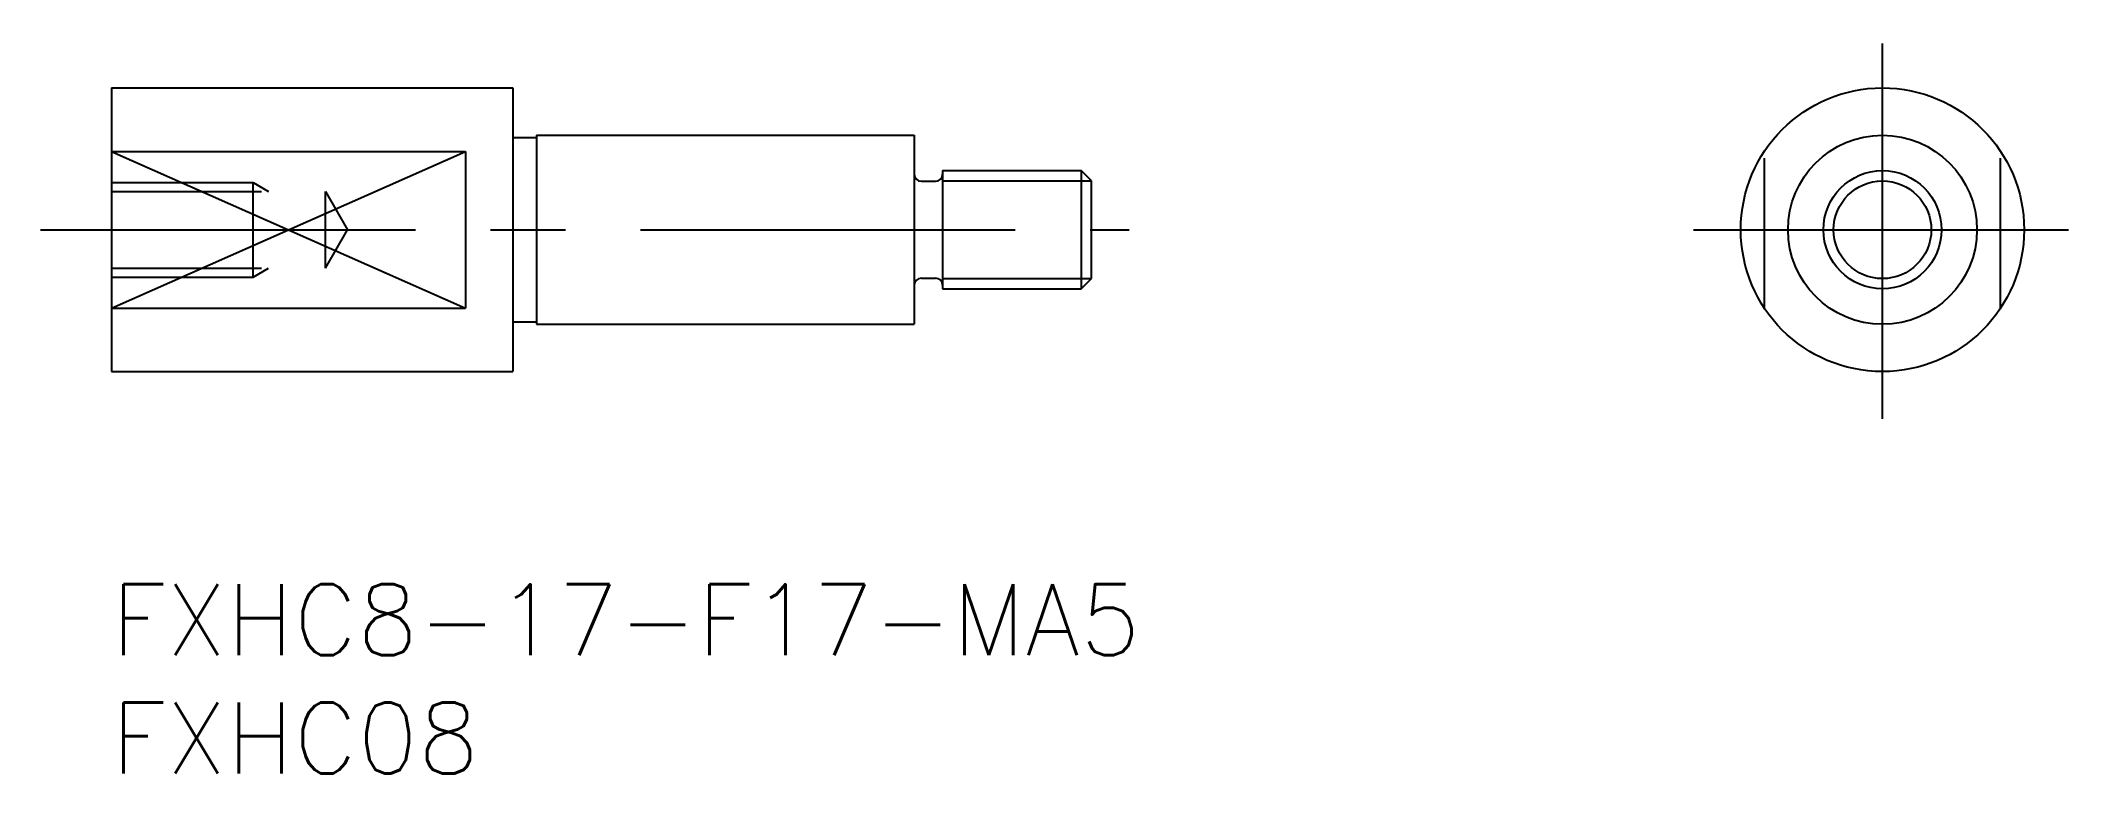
# Model space of a CAD drawing. Extents: x -3 to 83, y -8 to 23.
import ezdxf

# ---------------------------------------------------------------- set-up
doc = ezdxf.new("R2010")
doc.units = 0
doc.header["$LTSCALE"] = 0.5
doc.linetypes.add('CENTER', pattern=[50.8, 31.75, -6.35, 6.35, -6.35])
doc.linetypes.add('DASHED', pattern=[19.05, 12.7, -6.35])
for name, color, linetype in [('MSM_CENTER', 1, 'CENTER'), ('MSM_CONTINUOUS', 7, 'CONTINUOUS'), ('MSM_DASHED', 4, 'DASHED'), ('MSM_NARROW', 5, 'CONTINUOUS'), ('MSM_PART_NUMBER', 7, 'CONTINUOUS')]:
    doc.layers.add(name, color=color, linetype=linetype)
doc.styles.get("Standard").update_dxf_attribs({"font": 'txt.shx', "height": 3, "bigfont": 'bigfont.shx'})

# ---------------------------------------------------------------- blocks, each defined once
blk = doc.blocks.new('*U3')
at = {"layer": 'MSM_PART_NUMBER'}
blk.add_text('FXHC8-17-F17-MA5', height=3, dxfattribs=at).set_placement((0, -3))
blk = doc.blocks.new('*U4')
at = {"layer": 'MSM_PART_NUMBER'}
blk.add_text('FXHC08', height=3, dxfattribs=at).set_placement((0, -8))

msp = doc.modelspace()

# ---------------------------------------------------------------- linework, layer by layer
at = {"layer": 'MSM_CENTER'}
for p, q in [((75, 7), (75, 23)), ((-3, 15), (43.094, 15)), ((67, 15), (83, 15))]:
    msp.add_line(p, q, dxfattribs=at)
at = {"layer": 'MSM_CONTINUOUS'}
for p, q in [((0, 21), (0, 9)), ((0, 21), (17, 21)), ((17, 21), (17, 9)), ((18, 19), (18, 11)), ((18, 19), (34, 19)), ((34, 19), (34, 11)), ((0, 18.317), (15, 18.317)), ((15, 18.317), (15, 11.683)), ((17, 18.9), (18, 18.9)), ((35.2, 17.5), (41.067, 17.5)), ((35.2, 17.5), (35.2, 12.5)), ((41.5, 17.067), (41.067, 17.5)), ((41.067, 17.5), (41.067, 12.5)), ((34.3, 17.05), (34.9, 17.05)), ((41.5, 12.933), (41.5, 17.067)), ((34.3, 12.95), (34.9, 12.95)), ((41.067, 12.5), (41.5, 12.933)), ((35.2, 12.5), (41.067, 12.5)), ((0, 11.683), (15, 11.683)), ((17, 11.1), (18, 11.1)), ((18, 11), (34, 11)), ((0, 9), (17, 9))]:
    msp.add_line(p, q, dxfattribs=at)
for radius in [6, 4, 2.5]:
    msp.add_circle((75, 15), radius, dxfattribs=at)
for centre, start, end in [((34.3, 17.35), 180, 270), ((34.9, 17.35), 270, 0), ((34.3, 12.65), 90, 180), ((34.9, 12.65), 0, 90)]:
    msp.add_arc(centre, 0.3, start, end, dxfattribs=at)
at = {"layer": 'MSM_DASHED'}
for p, q in [((70, 11.683), (70, 18.317)), ((80, 11.683), (80, 18.317)), ((0, 17), (6, 17)), ((0, 16.621), (9.064, 16.621)), ((6, 13), (6, 17)), ((6, 17), (6.656, 16.621)), ((9.064, 13.379), (9.064, 16.621)), ((9.064, 16.621), (10, 15)), ((9.064, 13.379), (10, 15)), ((0, 13.379), (9.064, 13.379)), ((0, 13), (6, 13)), ((6, 13), (6.656, 13.379))]:
    msp.add_line(p, q, dxfattribs=at)
at = {"layer": 'MSM_NARROW'}
for p, q in [((0, 18.317), (15, 11.683)), ((0, 11.683), (15, 18.317)), ((35.2, 17.067), (41.5, 17.067)), ((35.2, 12.933), (41.5, 12.933))]:
    msp.add_line(p, q, dxfattribs=at)
msp.add_circle((75, 15), 2.067, dxfattribs=at)

# ---------------------------------------------------------------- block references
at = {"layer": 'MSM_CONTINUOUS'}
for name in ['*U3', '*U4']:
    msp.add_blockref(name, (0, 0), dxfattribs=at)

doc.saveas('drawing.dxf')
